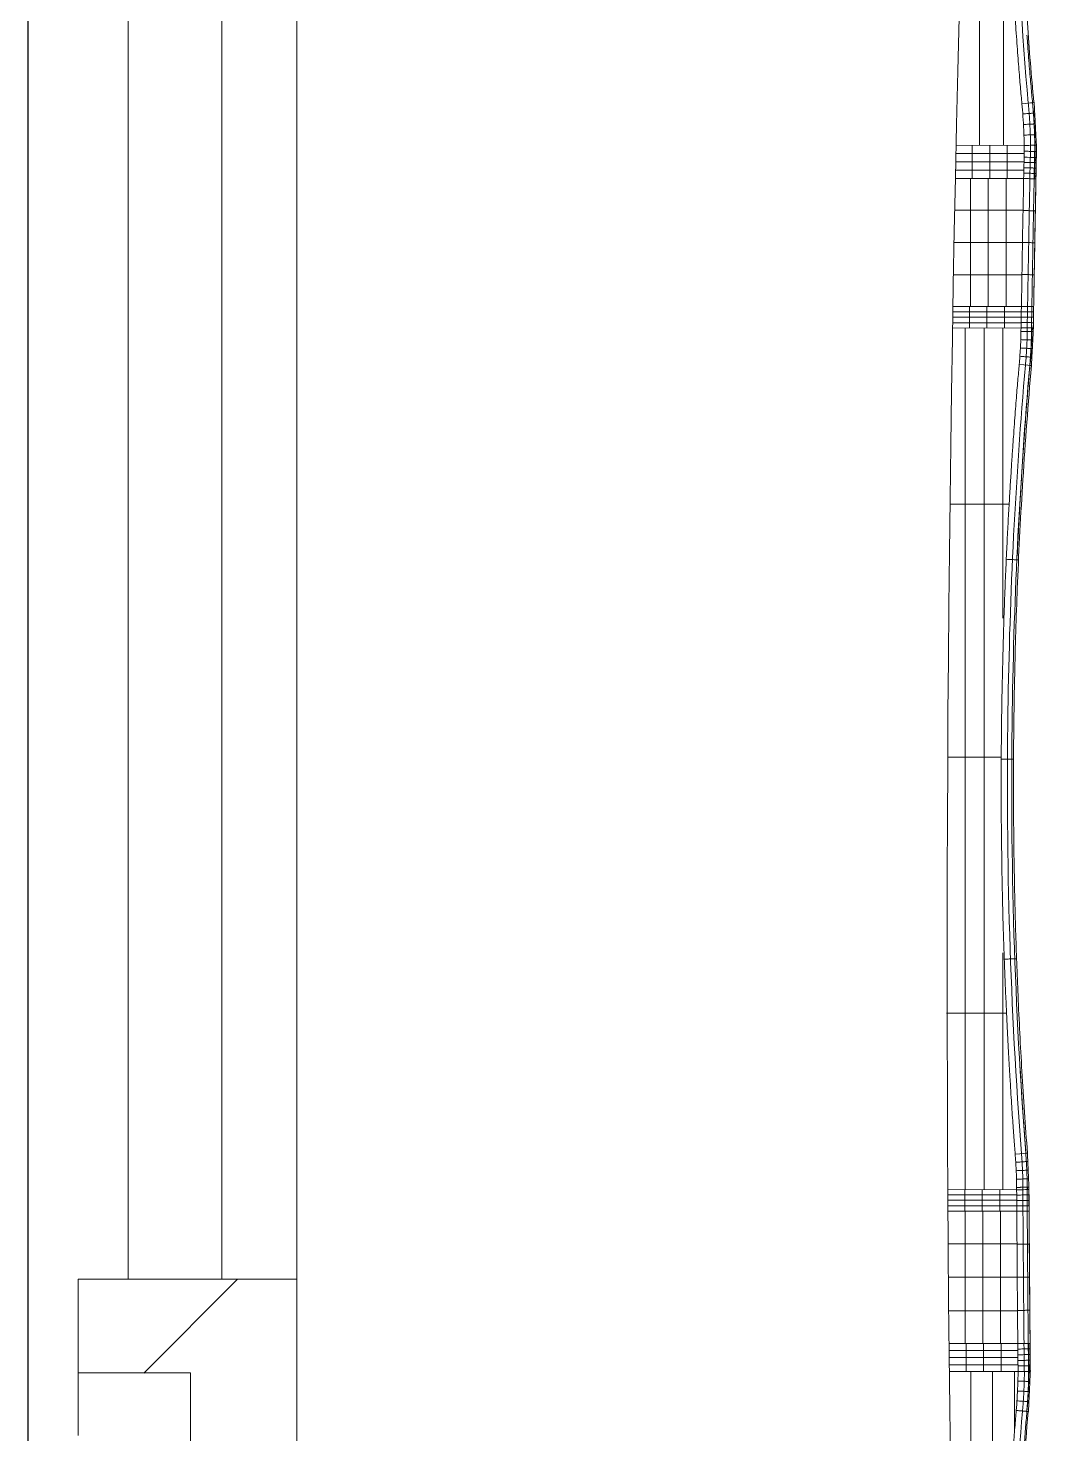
# Model space of a CAD drawing. Header units: millimetres. Extents: x -2408 to -1447, y -915 to -594.
# Drawn here: x -1894.17 to -1877.7, y -820.31 to -797.82 of the extents above; entities that cross this region are included whole.
import ezdxf

# ---------------------------------------------------------------- set-up
doc = ezdxf.new("R2010")
doc.units = ezdxf.units.MM
doc.layers.get('0').update_dxf_attribs({"linetype": 'CONTINUOUS'})
doc.layers.add('4', color=7, linetype='CONTINUOUS', true_color=0xffffff)

# ---------------------------------------------------------------- blocks, each defined once
blk = doc.blocks.new('HATCH3')
at = {"color": 1, "linetype": 'Continuous'}
blk.add_line((1308.819, 1599.616), (1310.327, 1601.124), dxfattribs=at)

msp = doc.modelspace()

# ---------------------------------------------------------------- linework, layer by layer
at = {"color": 1}
msp.add_line((-1894.172, -881.15, 35), (-1894.172, -650.987, 35), dxfattribs=at)
at = {"layer": '4', "color": 7, "linetype": 'Continuous', "lineweight": 5}
for p, q in [((-1891.072, -782.832, 35), (-1891.072, -817.832, 35)), ((-1889.872, -782.832, 35), (-1889.872, -817.832, 35)), ((-1892.572, -785.695, 35), (-1892.572, -800.095, 35)), ((-1894.172, -786.207, 35), (-1894.172, -799.583, 35)), ((-1879.332, -799.827, 35), (-1878.24, -799.827, 35)), ((-1878.24, -799.7, 35), (-1879.33, -799.697, 35)), ((-1879.338, -800.097, 35), (-1878.245, -800.097, 35)), ((-1879.335, -799.962, 35), (-1878.243, -799.962, 35)), ((-1878.248, -800.23, 35), (-1879.341, -800.23, 35)), ((-1894.172, -801.687, 35), (-1894.172, -800.727, 35)), ((-1879.351, -800.736, 35), (-1878.257, -800.736, 35)), ((-1892.572, -800.959, 35), (-1892.572, -801.455, 35)), ((-1879.361, -801.254, 35), (-1878.267, -801.254, 35)), ((-1879.371, -801.771, 35), (-1878.276, -801.771, 35)), ((-1892.572, -802.32, 35), (-1892.572, -816.72, 35)), ((-1879.381, -802.362, 35), (-1878.286, -802.362, 35)), ((-1878.284, -802.276, 35), (-1879.38, -802.276, 35)), ((-1879.384, -802.536, 35), (-1878.289, -802.536, 35)), ((-1879.383, -802.449, 35), (-1878.287, -802.449, 35)), ((-1878.29, -802.616, 35), (-1879.386, -802.621, 35)), ((-1894.172, -802.832, 35), (-1894.172, -816.208, 35)), ((-1879.425, -805.438, 35), (-1878.479, -805.438, 35)), ((-1879.458, -809.483, 35), (-1878.606, -809.483, 35)), ((-1879.481, -813.576, 35), (-1878.521, -813.576, 35)), ((-1878.36, -816.401, 35), (-1879.461, -816.397, 35)), ((-1879.461, -816.482, 35), (-1878.359, -816.482, 35)), ((-1879.46, -816.569, 35), (-1878.359, -816.569, 35)), ((-1879.459, -816.657, 35), (-1878.358, -816.657, 35)), ((-1878.358, -816.744, 35), (-1879.459, -816.744, 35)), ((-1894.172, -818.312, 35), (-1894.172, -817.352, 35)), ((-1879.455, -817.266, 35), (-1878.354, -817.266, 35)), ((-1892.572, -817.584, 35), (-1892.572, -817.832, 35)), ((-1893.372, -817.832, 35), (-1893.372, -819.332, 35)), ((-1891.072, -817.832, 35), (-1893.372, -817.832, 35)), ((-1889.872, -817.832, 35), (-1891.072, -817.832, 35)), ((-1889.872, -817.832, 35), (-1889.872, -834.447, 35)), ((-1879.45, -817.802, 35), (-1878.35, -817.802, 35)), ((-1879.446, -818.337, 35), (-1878.346, -818.337, 35)), ((-1878.341, -818.86, 35), (-1879.441, -818.86, 35)), ((-1879.44, -818.972, 35), (-1878.34, -818.972, 35)), ((-1879.439, -819.086, 35), (-1878.339, -819.086, 35)), ((-1879.438, -819.2, 35), (-1878.338, -819.2, 35)), ((-1894.172, -819.457, 35), (-1894.172, -832.833, 35)), ((-1891.572, -819.332, 35), (-1893.372, -819.332, 35)), ((-1893.372, -820.332, 35), (-1893.372, -819.332, 35)), ((-1891.572, -821.332, 35), (-1891.572, -819.332, 35)), ((-1878.338, -819.308, 35), (-1879.437, -819.31, 35))]:
    msp.add_line(p, q, dxfattribs=at)
for centre, major_axis, ratio, start_param, end_param in [((-1878.279, -799.033, 35), (0.199, 0.019), 0.000228, 5.767739, 7.836408), ((-1878.245, -799.889, 35), (0.2, -0.004), 0.001706, 5.824937, 7.836548), ((-1878.244, -799.7, 35), (0.2, 0.002), 0.002197, 6.26508, 7.836513), ((-1878.244, -799.7, 35), (0.2, 0.002), 0.002197, 5.813428, 6.21636), ((-1878.251, -800.23, 35), (0.2, -0.004), 0.000008, 6.260968, 7.836525), ((-1878.288, -802.276, 35), (0.2, -0.003), 0.000007, 6.260577, 7.836526), ((-1878.293, -802.616, 35), (0.2, -0.003), 0.001756, 4.729875, 6.740625), ((-1878.323, -803.204, 35), (0.199, -0.018), 0.000177, 4.729917, 6.296927), ((-1878.323, -803.204, 35), (0.199, -0.018), 0.000177, 0.090528, 0.491235), ((-1878.387, -815.831, 35), (0.199, 0.016), 0.000187, 6.26883, 7.836455), ((-1878.387, -815.831, 35), (0.199, 0.016), 0.000187, 5.792782, 6.193476), ((-1878.363, -816.401, 35), (0.2, 0.001), 0.00175, 6.261182, 7.836518), ((-1878.361, -816.744, 35), (0.2, 0.001), 0.000002, 4.729843, 6.305716), ((-1878.345, -818.86, 35), (0.2, 0.002), 0.000004, 4.729843, 6.339005), ((-1878.342, -819.219, 35), (0.2, 0.002), 0.001803, 4.729828, 6.739788), ((-1878.341, -819.308, 35), (0.2, -0.001), 0.002033, 4.729859, 6.745102)]:
    msp.add_ellipse(centre, major_axis=major_axis, ratio=ratio, start_param=start_param, end_param=end_param, dxfattribs=at)
for points, degree in [([(-1878.565, -779.706, 35), (-1879.564, -797.928, 35), (-1879.738, -816.194, 35), (-1879.084, -834.432, 35)], 3), ([(-1878.276, -799.033, 35), (-1878.28, -798.992, 35), (-1878.288, -798.907, 35), (-1878.3, -798.767, 35), (-1878.313, -798.614, 35), (-1878.327, -798.447, 35), (-1878.341, -798.264, 35), (-1878.356, -798.066, 35), (-1878.371, -797.85, 35), (-1878.386, -797.614, 35), (-1878.401, -797.357, 35), (-1878.417, -797.077, 35), (-1878.431, -796.771, 35), (-1878.446, -796.437, 35), (-1878.458, -796.072, 35), (-1878.469, -795.67, 35), (-1878.478, -795.231, 35), (-1878.482, -794.748, 35), (-1878.482, -794.224, 35), (-1878.476, -793.635, 35), (-1878.463, -792.999, 35), (-1878.44, -792.337, 35), (-1878.407, -791.641, 35), (-1878.37, -791.019, 35), (-1878.331, -790.469, 35), (-1878.291, -789.976, 35), (-1878.251, -789.535, 35), (-1878.212, -789.143, 35), (-1878.174, -788.792, 35), (-1878.139, -788.482, 35), (-1878.106, -788.206, 35), (-1878.074, -787.958, 35), (-1878.044, -787.733, 35), (-1878.017, -787.529, 35), (-1877.99, -787.344, 35), (-1877.965, -787.176, 35), (-1877.942, -787.022, 35), (-1877.92, -786.882, 35), (-1877.906, -786.796, 35), (-1877.9, -786.756, 35)], 3), ([(-1878.24, -799.7, 35), (-1878.241, -799.616, 35), (-1878.245, -799.455, 35), (-1878.258, -799.234, 35), (-1878.269, -799.097, 35), (-1878.276, -799.033, 35)], 3), ([(-1878.093, -799.185, 35), (-1878.011, -799.178, 35), (-1878.264, -799.197, 35)], 2), ([(-1878.138, -799.703, 35), (-1878.141, -799.36, 35), (-1878.175, -799.019, 35)], 2), ([(-1878.07, -799.703, 35), (-1878.073, -799.357, 35), (-1878.107, -799.012, 35)], 2), ([(-1878.065, -799.699, 35), (-1878.066, -799.613, 35), (-1878.072, -799.448, 35), (-1878.086, -799.221, 35), (-1878.099, -799.083, 35), (-1878.106, -799.016, 35)], 3), ([(-1878.044, -799.703, 35), (-1878.08, -799.01, 35)], 1), ([(-1878.082, -799.357, 35), (-1878, -799.352, 35), (-1878.253, -799.366, 35)], 2), ([(-1878.074, -799.53, 35), (-1877.992, -799.527, 35), (-1878.246, -799.535, 35)], 2), ([(-1879.069, -800.23, 35), (-1879.069, -799.964, 35), (-1879.069, -799.698, 35)], 2), ([(-1878.79, -800.23, 35), (-1878.79, -799.964, 35), (-1878.79, -799.698, 35)], 2), ([(-1878.512, -800.23, 35), (-1878.512, -799.965, 35), (-1878.512, -799.699, 35)], 2), ([(-1878.066, -799.796, 35), (-1877.996, -799.796, 35), (-1878.243, -799.794, 35)], 2), ([(-1878.241, -799.889, 35), (-1878.241, -799.858, 35), (-1878.24, -799.795, 35), (-1878.24, -799.732, 35), (-1878.24, -799.7, 35)], 3), ([(-1878.149, -800.232, 35), (-1878.146, -800.06, 35), (-1878.142, -799.888, 35)], 2), ([(-1878.141, -799.891, 35), (-1878.139, -799.794, 35), (-1878.14, -799.698, 35)], 2), ([(-1878.081, -800.233, 35), (-1878.077, -800.063, 35), (-1878.074, -799.892, 35)], 2), ([(-1878.073, -799.892, 35), (-1878.071, -799.795, 35), (-1878.072, -799.697, 35)], 2), ([(-1878.072, -800.233, 35), (-1878.071, -800.177, 35), (-1878.069, -800.064, 35), (-1878.066, -799.95, 35), (-1878.065, -799.892, 35)], 3), ([(-1878.065, -799.892, 35), (-1878.065, -799.861, 35), (-1878.064, -799.797, 35), (-1878.065, -799.732, 35), (-1878.065, -799.699, 35)], 3), ([(-1878.052, -800.234, 35), (-1878.048, -800.062, 35), (-1878.045, -799.891, 35)], 2), ([(-1878.051, -800.234, 35), (-1878.045, -799.891, 35)], 1), ([(-1878.045, -799.894, 35), (-1878.044, -799.697, 35)], 1), ([(-1878.045, -799.893, 35), (-1878.043, -799.795, 35), (-1878.044, -799.697, 35)], 2), ([(-1892.572, -800.959, 35), (-1892.572, -800.812, 35), (-1892.572, -800.522, 35), (-1892.572, -800.236, 35), (-1892.572, -800.095, 35)], 3), ([(-1878.07, -800.062, 35), (-1878.002, -800.063, 35), (-1878.248, -800.058, 35)], 2), ([(-1878.068, -799.976, 35), (-1878, -799.977, 35), (-1878.246, -799.972, 35)], 2), ([(-1879.1, -802.276, 35), (-1879.1, -801.253, 35), (-1879.1, -800.23, 35)], 2), ([(-1878.814, -802.276, 35), (-1878.814, -801.253, 35), (-1878.814, -800.23, 35)], 2), ([(-1878.527, -802.276, 35), (-1878.527, -801.253, 35), (-1878.527, -800.23, 35)], 2), ([(-1878.284, -802.276, 35), (-1878.28, -802.049, 35), (-1878.273, -801.594, 35), (-1878.261, -800.912, 35), (-1878.252, -800.457, 35), (-1878.248, -800.23, 35)], 3), ([(-1878.071, -800.148, 35), (-1878.004, -800.149, 35), (-1878.25, -800.144, 35)], 2), ([(-1878.185, -802.278, 35), (-1878.168, -801.255, 35), (-1878.148, -800.232, 35)], 2), ([(-1878.117, -802.279, 35), (-1878.1, -801.256, 35), (-1878.08, -800.233, 35)], 2), ([(-1878.088, -802.28, 35), (-1878.051, -800.234, 35)], 1), ([(-1878.088, -802.28, 35), (-1878.071, -801.257, 35), (-1878.052, -800.234, 35)], 2), ([(-1878.083, -800.745, 35), (-1878.015, -800.746, 35), (-1878.26, -800.742, 35)], 2), ([(-1892.572, -802.32, 35), (-1892.572, -802.178, 35), (-1892.572, -801.893, 35), (-1892.572, -801.602, 35), (-1892.572, -801.455, 35)], 3), ([(-1878.092, -801.256, 35), (-1878.024, -801.257, 35), (-1878.269, -801.253, 35)], 2), ([(-1878.101, -801.768, 35), (-1878.033, -801.769, 35), (-1878.278, -801.765, 35)], 2), ([(-1879.114, -802.62, 35), (-1879.114, -802.448, 35), (-1879.114, -802.276, 35)], 2), ([(-1878.835, -802.618, 35), (-1878.835, -802.447, 35), (-1878.835, -802.276, 35)], 2), ([(-1878.556, -802.617, 35), (-1878.556, -802.447, 35), (-1878.556, -802.276, 35)], 2), ([(-1878.111, -802.363, 35), (-1878.043, -802.364, 35), (-1878.289, -802.36, 35)], 2), ([(-1878.191, -802.62, 35), (-1878.189, -802.448, 35), (-1878.186, -802.276, 35)], 2), ([(-1878.123, -802.619, 35), (-1878.12, -802.449, 35), (-1878.117, -802.279, 35)], 2), ([(-1878.094, -802.621, 35), (-1878.091, -802.449, 35), (-1878.088, -802.278, 35)], 2), ([(-1878.093, -802.621, 35), (-1878.088, -802.278, 35)], 1), ([(-1878.114, -802.535, 35), (-1878.046, -802.536, 35), (-1878.292, -802.532, 35)], 2), ([(-1878.112, -802.449, 35), (-1878.045, -802.45, 35), (-1878.291, -802.446, 35)], 2), ([(-1878.319, -803.204, 35), (-1878.312, -803.122, 35), (-1878.299, -802.952, 35), (-1878.292, -802.769, 35), (-1878.291, -802.675, 35)], 3), ([(-1878.123, -802.811, 35), (-1878.047, -802.814, 35), (-1878.297, -802.806, 35)], 2), ([(-1878.291, -802.675, 35), (-1878.291, -802.655, 35), (-1878.29, -802.636, 35), (-1878.29, -802.616, 35)], 3), ([(-1878.219, -803.213, 35), (-1878.194, -802.945, 35), (-1878.19, -802.676, 35)], 2), ([(-1878.192, -802.676, 35), (-1878.191, -802.647, 35), (-1878.191, -802.618, 35)], 2), ([(-1878.151, -803.219, 35), (-1878.126, -802.949, 35), (-1878.122, -802.677, 35)], 2), ([(-1878.147, -803.219, 35), (-1878.13, -803.039, 35), (-1878.119, -802.858, 35), (-1878.115, -802.677, 35)], 3), ([(-1878.124, -802.677, 35), (-1878.123, -802.648, 35), (-1878.123, -802.619, 35)], 2), ([(-1878.124, -803.225, 35), (-1878.094, -802.674, 35)], 1), ([(-1878.115, -802.677, 35), (-1878.115, -802.667, 35), (-1878.114, -802.648, 35), (-1878.114, -802.628, 35), (-1878.114, -802.619, 35)], 3), ([(-1878.095, -802.678, 35), (-1878.094, -802.648, 35), (-1878.094, -802.619, 35)], 2), ([(-1878.094, -802.678, 35), (-1878.093, -802.619, 35)], 1), ([(-1878.129, -802.949, 35), (-1878.053, -802.953, 35), (-1878.303, -802.939, 35)], 2), ([(-1878.384, -815.83, 35), (-1878.387, -815.791, 35), (-1878.393, -815.707, 35), (-1878.404, -815.569, 35), (-1878.415, -815.418, 35), (-1878.426, -815.252, 35), (-1878.439, -815.072, 35), (-1878.451, -814.876, 35), (-1878.464, -814.662, 35), (-1878.478, -814.43, 35), (-1878.492, -814.176, 35), (-1878.507, -813.9, 35), (-1878.521, -813.598, 35), (-1878.536, -813.269, 35), (-1878.551, -812.909, 35), (-1878.566, -812.515, 35), (-1878.579, -812.082, 35), (-1878.59, -811.608, 35), (-1878.599, -811.091, 35), (-1878.606, -810.517, 35), (-1878.609, -809.892, 35), (-1878.606, -809.242, 35), (-1878.597, -808.587, 35), (-1878.584, -807.968, 35), (-1878.569, -807.424, 35), (-1878.553, -806.94, 35), (-1878.535, -806.502, 35), (-1878.516, -806.106, 35), (-1878.498, -805.745, 35), (-1878.479, -805.417, 35), (-1878.461, -805.118, 35), (-1878.444, -804.844, 35), (-1878.427, -804.593, 35), (-1878.411, -804.362, 35), (-1878.396, -804.151, 35), (-1878.382, -803.957, 35), (-1878.368, -803.778, 35), (-1878.355, -803.614, 35), (-1878.342, -803.463, 35), (-1878.33, -803.326, 35), (-1878.323, -803.243, 35), (-1878.319, -803.204, 35)], 3), ([(-1878.138, -803.086, 35), (-1878.062, -803.091, 35), (-1878.311, -803.073, 35)], 2), ([(-1878.356, -806.327, 35), (-1878.279, -806.331, 35), (-1878.531, -806.319, 35)], 2), ([(-1878.436, -809.517, 35), (-1878.36, -809.517, 35), (-1878.612, -809.516, 35)], 2), ([(-1878.388, -812.707, 35), (-1878.311, -812.705, 35), (-1878.563, -812.714, 35)], 2), ([(-1878.36, -816.363, 35), (-1878.361, -816.268, 35), (-1878.366, -816.083, 35), (-1878.377, -815.912, 35), (-1878.384, -815.83, 35)], 3), ([(-1878.259, -816.363, 35), (-1878.261, -816.09, 35), (-1878.283, -815.819, 35)], 2), ([(-1878.191, -816.362, 35), (-1878.193, -816.087, 35), (-1878.215, -815.814, 35)], 2), ([(-1878.164, -816.365, 35), (-1878.188, -815.811, 35)], 1), ([(-1878.203, -815.951, 35), (-1878.127, -815.946, 35), (-1878.377, -815.962, 35)], 2), ([(-1878.195, -816.089, 35), (-1878.12, -816.086, 35), (-1878.369, -816.097, 35)], 2), ([(-1878.191, -816.227, 35), (-1878.115, -816.225, 35), (-1878.365, -816.232, 35)], 2), ([(-1879.188, -816.744, 35), (-1879.188, -816.571, 35), (-1879.188, -816.398, 35)], 2), ([(-1878.909, -816.744, 35), (-1878.909, -816.571, 35), (-1878.909, -816.399, 35)], 2), ([(-1878.63, -816.744, 35), (-1878.63, -816.572, 35), (-1878.63, -816.4, 35)], 2), ([(-1878.184, -816.485, 35), (-1878.117, -816.484, 35), (-1878.362, -816.486, 35)], 2), ([(-1878.36, -816.401, 35), (-1878.36, -816.388, 35), (-1878.36, -816.376, 35), (-1878.36, -816.363, 35)], 3), ([(-1878.261, -816.401, 35), (-1878.261, -816.382, 35), (-1878.261, -816.363, 35)], 2), ([(-1878.259, -816.745, 35), (-1878.26, -816.572, 35), (-1878.261, -816.398, 35)], 2), ([(-1878.193, -816.4, 35), (-1878.193, -816.381, 35), (-1878.193, -816.362, 35)], 2), ([(-1878.191, -816.743, 35), (-1878.192, -816.571, 35), (-1878.193, -816.4, 35)], 2), ([(-1878.184, -816.4, 35), (-1878.184, -816.394, 35), (-1878.184, -816.382, 35), (-1878.184, -816.369, 35), (-1878.184, -816.362, 35)], 3), ([(-1878.163, -816.4, 35), (-1878.164, -816.362, 35)], 1), ([(-1878.164, -816.4, 35), (-1878.164, -816.381, 35), (-1878.164, -816.362, 35)], 2), ([(-1878.162, -816.744, 35), (-1878.163, -816.571, 35), (-1878.164, -816.398, 35)], 2), ([(-1878.161, -816.744, 35), (-1878.163, -816.398, 35)], 1), ([(-1892.572, -817.584, 35), (-1892.572, -817.437, 35), (-1892.572, -817.147, 35), (-1892.572, -816.861, 35), (-1892.572, -816.72, 35)], 3), ([(-1879.183, -818.86, 35), (-1879.183, -817.802, 35), (-1879.183, -816.744, 35)], 2), ([(-1878.9, -818.86, 35), (-1878.9, -817.802, 35), (-1878.9, -816.744, 35)], 2), ([(-1878.617, -818.86, 35), (-1878.617, -817.802, 35), (-1878.617, -816.744, 35)], 2), ([(-1878.184, -816.571, 35), (-1878.116, -816.571, 35), (-1878.362, -816.572, 35)], 2), ([(-1878.183, -816.658, 35), (-1878.116, -816.657, 35), (-1878.361, -816.659, 35)], 2), ([(-1878.341, -818.86, 35), (-1878.344, -818.625, 35), (-1878.348, -818.155, 35), (-1878.353, -817.449, 35), (-1878.356, -816.979, 35), (-1878.358, -816.744, 35)], 3), ([(-1878.242, -818.859, 35), (-1878.252, -817.801, 35), (-1878.259, -816.743, 35)], 2), ([(-1878.174, -818.858, 35), (-1878.184, -817.8, 35), (-1878.191, -816.743, 35)], 2), ([(-1878.145, -818.858, 35), (-1878.155, -817.8, 35), (-1878.162, -816.742, 35)], 2), ([(-1878.145, -818.858, 35), (-1878.161, -816.742, 35)], 1), ([(-1878.179, -817.271, 35), (-1878.112, -817.271, 35), (-1878.357, -817.273, 35)], 2), ([(-1878.175, -817.8, 35), (-1878.108, -817.8, 35), (-1878.353, -817.802, 35)], 2), ([(-1878.171, -818.329, 35), (-1878.104, -818.329, 35), (-1878.349, -818.331, 35)], 2), ([(-1879.169, -819.31, 35), (-1879.169, -819.085, 35), (-1879.169, -818.86, 35)], 2), ([(-1878.89, -819.309, 35), (-1878.89, -819.085, 35), (-1878.89, -818.86, 35)], 2), ([(-1878.61, -819.309, 35), (-1878.61, -819.084, 35), (-1878.61, -818.86, 35)], 2), ([(-1878.166, -818.947, 35), (-1878.098, -818.946, 35), (-1878.344, -818.949, 35)], 2), ([(-1878.24, -819.218, 35), (-1878.241, -819.038, 35), (-1878.243, -818.857, 35)], 2), ([(-1878.171, -819.218, 35), (-1878.173, -819.038, 35), (-1878.174, -818.858, 35)], 2), ([(-1878.162, -819.217, 35), (-1878.163, -819.157, 35), (-1878.164, -819.037, 35), (-1878.165, -818.918, 35), (-1878.165, -818.858, 35)], 3), ([(-1878.142, -819.219, 35), (-1878.145, -818.856, 35)], 1), ([(-1878.142, -819.217, 35), (-1878.144, -819.037, 35), (-1878.145, -818.856, 35)], 2), ([(-1878.165, -819.038, 35), (-1878.097, -819.037, 35), (-1878.343, -819.04, 35)], 2), ([(-1878.164, -819.129, 35), (-1878.097, -819.128, 35), (-1878.343, -819.131, 35)], 2), ([(-1878.338, -819.308, 35), (-1878.338, -819.279, 35), (-1878.338, -819.249, 35), (-1878.338, -819.219, 35)], 3), ([(-1878.238, -819.309, 35), (-1878.238, -819.263, 35), (-1878.239, -819.218, 35)], 2), ([(-1878.17, -819.309, 35), (-1878.17, -819.263, 35), (-1878.171, -819.217, 35)], 2), ([(-1878.162, -819.308, 35), (-1878.162, -819.293, 35), (-1878.162, -819.263, 35), (-1878.162, -819.232, 35), (-1878.162, -819.217, 35)], 3), ([(-1878.141, -819.309, 35), (-1878.142, -819.217, 35)], 1), ([(-1878.142, -819.309, 35), (-1878.141, -819.263, 35), (-1878.142, -819.217, 35)], 2), ([(-1878.395, -820.279, 35), (-1878.395, -819.308, 35)], 1), ([(-1878.367, -819.931, 35), (-1878.361, -819.87, 35), (-1878.352, -819.742, 35), (-1878.341, -819.535, 35), (-1878.338, -819.386, 35), (-1878.338, -819.308, 35)], 3), ([(-1878.266, -819.94, 35), (-1878.238, -819.623, 35), (-1878.236, -819.305, 35)], 2), ([(-1878.198, -819.946, 35), (-1878.17, -819.626, 35), (-1878.168, -819.305, 35)], 2), ([(-1878.196, -819.946, 35), (-1878.19, -819.883, 35), (-1878.179, -819.753, 35), (-1878.167, -819.541, 35), (-1878.163, -819.388, 35), (-1878.162, -819.308, 35)], 3), ([(-1878.171, -819.952, 35), (-1878.141, -819.305, 35)], 1), ([(-1878.176, -819.628, 35), (-1878.097, -819.632, 35), (-1878.348, -819.62, 35)], 2), ([(-1878.17, -819.466, 35), (-1878.091, -819.469, 35), (-1878.343, -819.462, 35)], 2), ([(-1878.185, -819.789, 35), (-1878.106, -819.794, 35), (-1878.358, -819.777, 35)], 2), ([(-1878.113, -832.338, 35), (-1878.118, -832.296, 35), (-1878.13, -832.208, 35), (-1878.148, -832.061, 35), (-1878.168, -831.899, 35), (-1878.189, -831.723, 35), (-1878.21, -831.53, 35), (-1878.233, -831.32, 35), (-1878.257, -831.09, 35), (-1878.281, -830.839, 35), (-1878.307, -830.564, 35), (-1878.333, -830.262, 35), (-1878.36, -829.929, 35), (-1878.388, -829.563, 35), (-1878.416, -829.161, 35), (-1878.443, -828.72, 35), (-1878.469, -828.236, 35), (-1878.493, -827.708, 35), (-1878.516, -827.111, 35), (-1878.536, -826.464, 35), (-1878.549, -825.804, 35), (-1878.555, -825.146, 35), (-1878.556, -824.518, 35), (-1878.552, -823.976, 35), (-1878.545, -823.487, 35), (-1878.535, -823.048, 35), (-1878.523, -822.651, 35), (-1878.51, -822.292, 35), (-1878.497, -821.965, 35), (-1878.483, -821.667, 35), (-1878.468, -821.395, 35), (-1878.454, -821.147, 35), (-1878.441, -820.921, 35), (-1878.427, -820.716, 35), (-1878.414, -820.529, 35), (-1878.402, -820.357, 35), (-1878.389, -820.201, 35), (-1878.378, -820.059, 35), (-1878.37, -819.972, 35), (-1878.367, -819.931, 35)], 3)]:
    msp.add_open_spline(points, degree=degree, dxfattribs=at)
for points, knots in [([(-1878.573, -799.699, 35), (-1878.573, -799.416, 35), (-1878.573, -798.83, 35), (-1878.573, -797.934, 35), (-1878.573, -796.952, 35), (-1878.573, -795.877, 35), (-1878.573, -794.648, 35), (-1878.573, -793.305, 35), (-1878.573, -791.92, 35), (-1878.573, -790.624, 35), (-1878.573, -789.499, 35), (-1878.573, -787.967, 35), (-1878.573, -786.807, 35), (-1878.572, -785.961, 35)], [0, 0, 0, 0, 0.061677, 0.128131, 0.195529, 0.27612, 0.362928, 0.463933, 0.569394, 0.665358, 0.746845, 0.815096, 1, 1, 1, 1]), ([(-1878.174, -799.023, 35), (-1878.277, -797.89, 35), (-1878.409, -795.598, 35), (-1878.368, -792.388, 35), (-1878.165, -789.434, 35), (-1877.936, -787.65, 35), (-1877.799, -786.772, 35)], [0, 0, 0, 0, 0.277342, 0.56072, 0.783385, 1, 1, 1, 1]), ([(-1878.085, -799.014, 35), (-1878.125, -798.59, 35), (-1878.191, -797.774, 35), (-1878.251, -796.619, 35), (-1878.283, -795.608, 35), (-1878.292, -794.768, 35), (-1878.291, -794.077, 35), (-1878.282, -793.377, 35), (-1878.259, -792.53, 35), (-1878.207, -791.418, 35), (-1878.114, -790.062, 35), (-1877.956, -788.464, 35), (-1877.798, -787.323, 35), (-1877.7, -786.714, 35)], [0, 0, 0, 0, 0.103508, 0.199246, 0.281183, 0.349331, 0.403695, 0.449224, 0.519478, 0.609713, 0.7199, 0.85002, 1, 1, 1, 1]), ([(-1878.956, -799.698, 35), (-1878.956, -799.416, 35), (-1878.956, -798.829, 35), (-1878.956, -797.934, 35), (-1878.956, -796.952, 35), (-1878.956, -795.877, 35), (-1878.956, -794.648, 35), (-1878.956, -793.305, 35), (-1878.956, -791.92, 35), (-1878.956, -790.624, 35), (-1878.956, -789.591, 35), (-1878.956, -788.998, 35), (-1878.956, -788.777, 35)], [0, 0, 0, 0, 0.077507, 0.161107, 0.245894, 0.347278, 0.456484, 0.583548, 0.716218, 0.836941, 0.939452, 1, 1, 1, 1]), ([(-1878.106, -799.016, 35), (-1878.11, -798.975, 35), (-1878.118, -798.888, 35), (-1878.131, -798.749, 35), (-1878.144, -798.596, 35), (-1878.158, -798.428, 35), (-1878.173, -798.245, 35), (-1878.185, -798.079, 35), (-1878.192, -797.974, 35), (-1878.195, -797.935, 35)], [0, 0, 0, 0, 0.113872, 0.243301, 0.385056, 0.539875, 0.708534, 0.892133, 1, 1, 1, 1]), ([(-1894.172, -800.727, 35), (-1894.172, -800.534, 35), (-1894.172, -800.149, 35), (-1894.172, -799.769, 35), (-1894.172, -799.583, 35)], [0, 0, 0, 0, 0.499683, 1, 1, 1, 1]), ([(-1878.248, -800.23, 35), (-1878.248, -800.17, 35), (-1878.245, -800.056, 35), (-1878.241, -799.943, 35), (-1878.241, -799.889, 35)], [0, 0, 0, 0, 0.520418, 1, 1, 1, 1]), ([(-1894.172, -802.832, 35), (-1894.172, -802.645, 35), (-1894.172, -802.266, 35), (-1894.172, -801.88, 35), (-1894.172, -801.687, 35)], [0, 0, 0, 0, 0.500317, 1, 1, 1, 1]), ([(-1878.29, -802.616, 35), (-1878.29, -802.579, 35), (-1878.285, -802.504, 35), (-1878.289, -802.391, 35), (-1878.284, -802.315, 35), (-1878.284, -802.276, 35)], [0, 0, 0, 0, 0.333311, 0.666655, 1, 1, 1, 1]), ([(-1879.182, -816.398, 35), (-1879.182, -816.027, 35), (-1879.182, -815.192, 35), (-1879.182, -813.81, 35), (-1879.182, -812.176, 35), (-1879.182, -810.349, 35), (-1879.182, -808.463, 35), (-1879.182, -806.68, 35), (-1879.182, -805.107, 35), (-1879.182, -803.782, 35), (-1879.182, -802.978, 35), (-1879.182, -802.62, 35)], [0, 0, 0, 0, 0.080627, 0.181831, 0.30096, 0.436433, 0.579649, 0.711543, 0.824738, 0.922101, 1, 1, 1, 1]), ([(-1878.882, -816.399, 35), (-1878.882, -816.028, 35), (-1878.882, -815.193, 35), (-1878.882, -813.81, 35), (-1878.882, -812.176, 35), (-1878.882, -810.349, 35), (-1878.882, -808.463, 35), (-1878.882, -806.68, 35), (-1878.882, -805.107, 35), (-1878.882, -803.782, 35), (-1878.882, -802.977, 35), (-1878.882, -802.619, 35)], [0, 0, 0, 0, 0.080699, 0.181886, 0.300994, 0.436444, 0.579635, 0.711506, 0.824682, 0.922029, 1, 1, 1, 1]), ([(-1878.582, -807.263, 35), (-1878.582, -807.04, 35), (-1878.582, -806.297, 35), (-1878.582, -805.107, 35), (-1878.582, -803.782, 35), (-1878.582, -802.976, 35), (-1878.582, -802.617, 35)], [0, 0, 0, 0, 0.143982, 0.479697, 0.768458, 1, 1, 1, 1]), ([(-1878.284, -815.822, 35), (-1878.373, -814.658, 35), (-1878.499, -812.303, 35), (-1878.524, -809.005, 35), (-1878.426, -805.965, 35), (-1878.299, -804.121, 35), (-1878.22, -803.213, 35)], [0, 0, 0, 0, 0.277325, 0.560699, 0.783357, 1, 1, 1, 1]), ([(-1878.214, -815.817, 35), (-1878.303, -814.654, 35), (-1878.431, -812.3, 35), (-1878.455, -809.006, 35), (-1878.357, -805.969, 35), (-1878.229, -804.127, 35), (-1878.15, -803.219, 35)], [0, 0, 0, 0, 0.277313, 0.560698, 0.783366, 1, 1, 1, 1]), ([(-1878.187, -815.815, 35), (-1878.221, -815.378, 35), (-1878.278, -814.538, 35), (-1878.338, -813.351, 35), (-1878.377, -812.312, 35), (-1878.397, -811.448, 35), (-1878.407, -810.738, 35), (-1878.412, -810.019, 35), (-1878.41, -809.148, 35), (-1878.391, -808.004, 35), (-1878.348, -806.607, 35), (-1878.263, -804.984, 35), (-1878.176, -803.829, 35), (-1878.123, -803.222, 35)], [0, 0, 0, 0, 0.104112, 0.20044, 0.282868, 0.351414, 0.406093, 0.451891, 0.522562, 0.613326, 0.724157, 0.855065, 1, 1, 1, 1]), ([(-1878.351, -806.261, 35), (-1878.345, -806.138, 35), (-1878.333, -805.899, 35), (-1878.315, -805.555, 35), (-1878.296, -805.239, 35), (-1878.279, -804.951, 35), (-1878.261, -804.687, 35), (-1878.245, -804.446, 35), (-1878.229, -804.225, 35), (-1878.214, -804.022, 35), (-1878.2, -803.836, 35), (-1878.186, -803.666, 35), (-1878.173, -803.51, 35), (-1878.161, -803.369, 35), (-1878.152, -803.273, 35), (-1878.148, -803.225, 35), (-1878.147, -803.219, 35)], [0, 0, 0, 0, 0.12142, 0.23503, 0.338507, 0.432902, 0.519262, 0.598422, 0.670932, 0.737401, 0.798438, 0.854426, 0.905623, 0.952266, 0.994582, 1, 1, 1, 1]), ([(-1878.582, -816.4, 35), (-1878.582, -816.029, 35), (-1878.582, -815.193, 35), (-1878.582, -813.931, 35), (-1878.582, -813.041, 35), (-1878.582, -812.615, 35)], [0, 0, 0, 0, 0.294094, 0.662462, 1, 1, 1, 1]), ([(-1878.211, -815.817, 35), (-1878.212, -815.812, 35), (-1878.215, -815.765, 35), (-1878.223, -815.67, 35), (-1878.234, -815.528, 35), (-1878.245, -815.371, 35), (-1878.257, -815.2, 35), (-1878.27, -815.013, 35), (-1878.283, -814.809, 35), (-1878.294, -814.618, 35), (-1878.301, -814.495, 35), (-1878.304, -814.446, 35)], [0, 0, 0, 0, 0.010009, 0.104123, 0.208024, 0.322186, 0.447104, 0.583322, 0.731642, 0.893422, 1, 1, 1, 1]), ([(-1894.172, -817.352, 35), (-1894.172, -817.159, 35), (-1894.172, -816.774, 35), (-1894.172, -816.394, 35), (-1894.172, -816.208, 35)], [0, 0, 0, 0, 0.499683, 1, 1, 1, 1]), ([(-1878.358, -816.744, 35), (-1878.358, -816.705, 35), (-1878.359, -816.628, 35), (-1878.358, -816.514, 35), (-1878.36, -816.439, 35), (-1878.36, -816.401, 35)], [0, 0, 0, 0, 0.333346, 0.66669, 1, 1, 1, 1]), ([(-1894.172, -819.457, 35), (-1894.172, -819.27, 35), (-1894.172, -818.891, 35), (-1894.172, -818.505, 35), (-1894.172, -818.312, 35)], [0, 0, 0, 0, 0.500317, 1, 1, 1, 1]), ([(-1878.338, -819.219, 35), (-1878.338, -819.2, 35), (-1878.342, -819.13, 35), (-1878.338, -819.011, 35), (-1878.341, -818.91, 35), (-1878.341, -818.86, 35)], [0, 0, 0, 0, 0.166402, 0.583199, 1, 1, 1, 1]), ([(-1879.095, -833.06, 35), (-1879.095, -832.826, 35), (-1879.095, -832.331, 35), (-1879.095, -831.581, 35), (-1879.095, -830.796, 35), (-1879.095, -829.945, 35), (-1879.095, -828.92, 35), (-1879.095, -827.685, 35), (-1879.095, -826.301, 35), (-1879.095, -824.934, 35), (-1879.095, -823.7, 35), (-1879.095, -822.648, 35), (-1879.095, -821.206, 35), (-1879.095, -820.111, 35), (-1879.095, -819.31, 35)], [0, 0, 0, 0, 0.051193, 0.107897, 0.163579, 0.222555, 0.293638, 0.387211, 0.491937, 0.595464, 0.685554, 0.761042, 0.825159, 1, 1, 1, 1]), ([(-1878.745, -833.06, 35), (-1878.745, -832.826, 35), (-1878.745, -832.331, 35), (-1878.745, -831.581, 35), (-1878.745, -830.796, 35), (-1878.745, -829.945, 35), (-1878.745, -828.92, 35), (-1878.745, -827.685, 35), (-1878.745, -826.301, 35), (-1878.745, -824.934, 35), (-1878.745, -823.7, 35), (-1878.745, -822.648, 35), (-1878.745, -821.206, 35), (-1878.745, -820.111, 35), (-1878.745, -819.309, 35)], [0, 0, 0, 0, 0.051201, 0.107902, 0.16358, 0.222552, 0.293631, 0.387198, 0.491917, 0.595439, 0.685523, 0.761006, 0.825119, 1, 1, 1, 1]), ([(-1878.011, -832.325, 35), (-1878.15, -831.192, 35), (-1878.366, -828.898, 35), (-1878.47, -825.677, 35), (-1878.446, -822.68, 35), (-1878.341, -820.853, 35), (-1878.268, -819.94, 35)], [0, 0, 0, 0, 0.275625, 0.557346, 0.7787, 1, 1, 1, 1]), ([(-1877.923, -832.313, 35), (-1877.978, -831.89, 35), (-1878.073, -831.073, 35), (-1878.173, -829.916, 35), (-1878.243, -828.903, 35), (-1878.288, -828.06, 35), (-1878.317, -827.367, 35), (-1878.34, -826.664, 35), (-1878.36, -825.814, 35), (-1878.369, -824.696, 35), (-1878.357, -823.331, 35), (-1878.304, -821.719, 35), (-1878.228, -820.565, 35), (-1878.178, -819.948, 35)], [0, 0, 0, 0, 0.103443, 0.199164, 0.281106, 0.349259, 0.403625, 0.449166, 0.519442, 0.609695, 0.719894, 0.850016, 1, 1, 1, 1]), ([(-1878.309, -821.613, 35), (-1878.306, -821.553, 35), (-1878.298, -821.409, 35), (-1878.286, -821.19, 35), (-1878.272, -820.961, 35), (-1878.258, -820.753, 35), (-1878.245, -820.563, 35), (-1878.232, -820.39, 35), (-1878.22, -820.233, 35), (-1878.208, -820.089, 35), (-1878.2, -819.995, 35), (-1878.196, -819.949, 35), (-1878.196, -819.946, 35)], [0, 0, 0, 0, 0.108007, 0.258052, 0.394597, 0.518816, 0.632262, 0.735969, 0.830592, 0.916749, 0.99505, 1, 1, 1, 1])]:
    msp.add_open_spline(points, degree=3, knots=knots, dxfattribs=at)
for points, weights, knots in [([(-1878.115, -802.677, 35), (-1878.083, -802.678, 35), (-1878.088, -802.678, 35), (-1878.122, -802.677, 35), (-1878.157, -802.677, 35), (-1878.217, -802.676, 35), (-1878.291, -802.675, 35)], [1.00234096888, 0.985361943133, 1.06074445544, 1.22848850582, 1.05535702231, 0.980615096102, 1.0042627272], [0, 0, 0, 0, 0.492098, 0.492098, 0.492098, 1, 1, 1, 1]), ([(-1878.168, -816.362, 35), (-1878.157, -816.362, 35), (-1878.167, -816.362, 35), (-1878.193, -816.362, 35), (-1878.228, -816.362, 35), (-1878.288, -816.363, 35), (-1878.36, -816.363, 35)], [1.0042987442, 1.02209276407, 1.09512858169, 1.22340619706, 1.05526422487, 0.982033640046, 1.00371444259], [0, 0, 0, 0, 0.432757, 0.432757, 0.432757, 1, 1, 1, 1]), ([(-1878.171, -819.948, 35), (-1878.17, -819.948, 35), (-1878.18, -819.948, 35), (-1878.199, -819.946, 35), (-1878.233, -819.943, 35), (-1878.293, -819.938, 35), (-1878.367, -819.931, 35)], [1.02767920628, 1.06266710162, 1.13082482868, 1.23215238747, 1.05742010852, 0.981323588738, 1.00386282812], [0, 0, 0, 0, 0.367049, 0.367049, 0.367049, 1, 1, 1, 1])]:
    msp.add_rational_spline(points, weights, degree=3, knots=knots, dxfattribs=at)
for points, weights in [([(-1878.184, -816.362, 35), (-1878.177, -816.362, 35), (-1878.171, -816.362, 35), (-1878.168, -816.362, 35)], [1.00371416239, 0.998573947013, 0.998769082788, 1.00429956972]), ([(-1878.196, -819.946, 35), (-1878.186, -819.947, 35), (-1878.18, -819.947, 35), (-1878.176, -819.948, 35)], [1.0046836892, 0.998055559027, 0.998462285521, 1.00590386868])]:
    msp.add_rational_spline(points, weights, degree=3, dxfattribs=at)

# ---------------------------------------------------------------- block references
at = {"layer": '4', "color": 7, "linetype": 'Continuous', "lineweight": -3, "xscale": 0.9950248760001159, "yscale": 0.9950248759998885, "zscale": 0.9950248760000022}
msp.add_blockref('HATCH3', (-3194.63, -2410.99, 35), dxfattribs=at)

doc.saveas('drawing.dxf')
